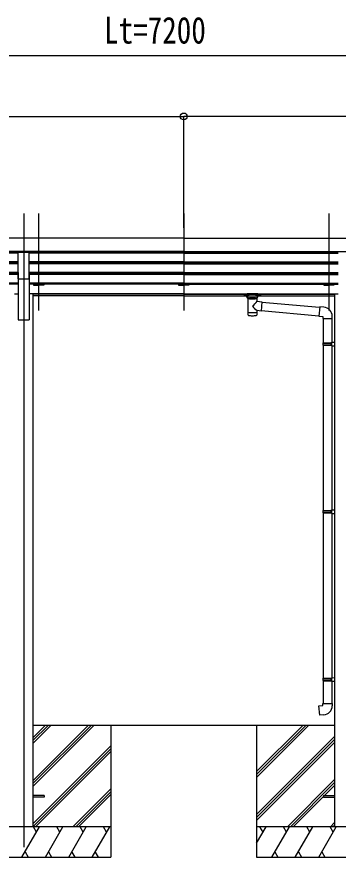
# Model space of a CAD drawing. Units: millimetres, scale not verified. Extents: x -16820 to 16820, y -11880 to 11880.
# Drawn here: x -4614 to -3027, y -6850 to -2705 of the extents above; entities that cross this region are included whole.
import ezdxf
from ezdxf.enums import TextEntityAlignment as Align

# ---------------------------------------------------------------- set-up
doc = ezdxf.new("R2010")
doc.units = ezdxf.units.MM
doc.header["$LTSCALE"] = 50
for name, color, linetype in [('0-3_YKK_11', 7, 'Continuous'), ('0-4_YKK_12', 2, 'Continuous'), ('0-5_YKK_13', 4, 'Continuous'), ('0-6_YKK_A1', 4, 'Continuous'), ('0-7_YKK_D', 6, 'Continuous')]:
    doc.layers.add(name, color=color, linetype=linetype)
doc.styles.add('ＭＳ ゴシック', font='')
doc.styles.get('ＭＳ ゴシック').set_extended_font_data('MS Gothic')

msp = doc.modelspace()

# ---------------------------------------------------------------- linework, layer by layer
at = {"layer": '0-3_YKK_11'}
msp.add_line((-3045.32, -6200.01), (-4534.52, -6200.01), dxfattribs=at)
at = {"layer": '0-4_YKK_12'}
for p, q in [((-4579.72, -3675.6), (-4579.72, -4153.12)), ((-4505.91, -3675.6), (-4505.91, -4153.12)), ((-3789.91, -3675.6), (-3789.91, -4153.12)), ((-3073.91, -3675.6), (-3073.91, -4153.12)), ((-4579.72, -4106.44), (-4579.72, -6800.01))]:
    msp.add_line(p, q, dxfattribs=at)
at = {"layer": '0-5_YKK_13'}
for p, q in [((-4607.22, -3997.44), (-4607.22, -3865.64)), ((-4607.22, -3865.64), (-4552.22, -3865.64)), ((-4552.22, -3997.44), (-4552.22, -3865.64)), ((-4607.22, -3997.44), (-4552.22, -3997.44)), ((-3493.21, -4075.67), (-3493.21, -4073.66)), ((-3477.71, -4086.28), (-3477.71, -4075.78)), ((-3472.06, -4093.85), (-3477.71, -4086.28)), ((-3476.76, -4074.06), (-3476.76, -4071.94)), ((-3424.67, -4071.94), (-3476.76, -4071.94)), ((-3476.76, -4074.06), (-3466.61, -4074.06)), ((-3473.62, -4093.28), (-3473.62, -4163.69)), ((-3472.05, -4093.86), (-3472.05, -4094.37)), ((-3465.3, -4089.63), (-3465.3, -4095.54)), ((-3465.3, -4089.63), (-3436.13, -4089.63)), ((-3465.3, -4089.63), (-3465.3, -4095.54)), ((-3436.13, -4089.63), (-3436.13, -4095.54)), ((-3436.13, -4089.63), (-3436.13, -4095.54)), ((-3434.82, -4074.06), (-3424.67, -4074.06)), ((-3429.38, -4094.37), (-3429.37, -4093.86)), ((-3429.36, -4093.85), (-3423.72, -4086.28)), ((-3427.82, -4108.31), (-3427.82, -4093.28)), ((-3424.67, -4074.06), (-3424.67, -4071.94)), ((-3423.71, -4086.28), (-3423.71, -4075.78)), ((-3408.21, -4075.67), (-3408.21, -4073.66)), ((-3427.81, -4108.31), (-3403.9, -4110.41)), ((-3403.9, -4110.41), (-3407.89, -4156.03)), ((-3404.06, -4112.3), (-3119.01, -4137.24)), ((-3404.04, -4112), (-3404.04, -4112)), ((-3098, -4137.07), (-3118.83, -4135.25)), ((-3473.62, -4163.69), (-3473.62, -4165.18)), ((-3473.62, -4165.18), (-3473.62, -4173.11)), ((-3427.82, -4163.69), (-3427.82, -4154.29)), ((-3427.82, -4165.18), (-3427.82, -4163.69)), ((-3427.82, -4173.11), (-3427.82, -4165.18)), ((-3407.89, -4156.03), (-3427.81, -4154.29)), ((-3407.9, -4156.03), (-3407.89, -4156.02)), ((-3407.72, -4154.14), (-3122.67, -4179.08)), ((-3056.92, -4192.81), (-3056.92, -4181.9)), ((-3102.92, -4192.81), (-3056.92, -4192.81)), ((-3100.92, -4192.81), (-3100.92, -4312.58)), ((-3058.92, -4192.81), (-3058.92, -4310.02)), ((-3060.92, -4310.08), (-3044.92, -4309.61)), ((-3060.92, -4312.08), (-3060.92, -4310.08)), ((-3044.92, -4309.61), (-3044.92, -4327.55)), ((-3102.92, -4314.58), (-3101.92, -4312.58)), ((-3102.92, -4314.58), (-3058.92, -4314.58)), ((-3102.92, -4314.58), (-3102.92, -4322.58)), ((-3102.92, -4322.58), (-3058.92, -4322.58)), ((-3102.92, -4322.58), (-3101.92, -4324.58)), ((-3101.92, -4312.58), (-3058.92, -4312.58)), ((-3101.92, -4324.58), (-3058.92, -4324.58)), ((-3100.92, -4324.58), (-3100.92, -5139.95)), ((-3063.4, -4314.58), (-3063.83, -4312.58)), ((-3060.92, -4312.08), (-3058.92, -4312.08)), ((-3060.92, -4327.08), (-3060.92, -4325.08)), ((-3060.92, -4327.08), (-3044.92, -4327.55)), ((-3058.92, -4327.14), (-3058.92, -5137.39)), ((-3060.92, -5137.45), (-3044.92, -5136.98)), ((-3060.92, -5139.45), (-3060.92, -5137.45)), ((-3060.92, -5139.45), (-3058.92, -5139.45)), ((-3044.92, -5136.98), (-3044.92, -5154.92)), ((-3102.92, -5141.95), (-3101.92, -5139.95)), ((-3102.92, -5141.95), (-3058.92, -5141.95)), ((-3102.92, -5141.95), (-3102.92, -5149.95)), ((-3102.92, -5149.95), (-3058.92, -5149.95)), ((-3102.92, -5149.95), (-3101.92, -5151.95)), ((-3101.92, -5139.95), (-3058.92, -5139.95)), ((-3101.92, -5151.95), (-3058.92, -5151.95)), ((-3100.92, -5151.95), (-3100.92, -5967.33)), ((-3063.4, -5141.95), (-3063.83, -5139.95)), ((-3060.92, -5154.45), (-3060.92, -5152.45)), ((-3060.92, -5154.45), (-3044.92, -5154.92)), ((-3058.92, -5154.51), (-3058.92, -5964.77)), ((-3102.92, -5969.33), (-3101.92, -5967.33)), ((-3101.92, -5967.33), (-3058.92, -5967.33)), ((-3063.4, -5969.33), (-3063.83, -5967.33)), ((-3060.92, -5964.83), (-3044.92, -5964.36)), ((-3060.92, -5966.83), (-3060.92, -5964.83)), ((-3060.92, -5966.83), (-3058.92, -5966.83)), ((-3058.92, -5967.33), (-3058.92, -5967.88)), ((-3102.92, -5969.33), (-3058.92, -5969.33)), ((-3102.92, -5969.33), (-3102.92, -5977.33)), ((-3102.92, -5977.33), (-3058.92, -5977.33)), ((-3102.92, -5977.33), (-3101.92, -5979.33)), ((-3101.92, -5979.33), (-3058.92, -5979.33)), ((-3100.92, -5979.33), (-3100.92, -6092.44)), ((-3060.92, -5981.83), (-3060.92, -5979.83)), ((-3060.92, -5981.83), (-3044.92, -5982.3)), ((-3058.92, -5981.89), (-3058.92, -6092.44)), ((-3102.92, -6092.44), (-3056.92, -6092.44)), ((-3102.92, -6102.44), (-3102.92, -6092.44)), ((-3056.92, -6092.44), (-3056.92, -6103.36)), ((-4479.52, -6545.45), (-4534.52, -6545.45)), ((-4479.52, -6545.45), (-4479.52, -6554.45)), ((-3099.92, -6545.45), (-3099.92, -6554.45)), ((-3099.92, -6545.45), (-3044.92, -6545.45)), ((-4479.52, -6554.45), (-4534.52, -6554.45)), ((-3099.92, -6554.45), (-3044.92, -6554.45))]:
    msp.add_line(p, q, dxfattribs=at)
for points in [[(-3465.3, -4095.54), (-3466.11, -4094.78), (-3466.56, -4094.37), (-3468.13, -4092.88), (-3468.54, -4092.48), (-3469.65, -4091.45), (-3470.19, -4090.98), (-3470.84, -4090.44), (-3472.02, -4089.53), (-3473.15, -4088.74), (-3474.21, -4088.08), (-3475.18, -4087.52), (-3476.01, -4087.08), (-3477.17, -4086.52), (-3477.71, -4086.27)], [(-3465.3, -4089.63), (-3463.53, -4091.46), (-3461.71, -4092.85)], [(-3461.71, -4092.85), (-3460.59, -4093.55), (-3459.44, -4094.18), (-3458.25, -4094.73), (-3457.04, -4095.2), (-3455.8, -4095.58), (-3454.54, -4095.88), (-3453.28, -4096.1), (-3452, -4096.23), (-3450.71, -4096.27), (-3449.43, -4096.23), (-3448.15, -4096.1), (-3446.88, -4095.88), (-3445.63, -4095.58), (-3444.39, -4095.2), (-3443.18, -4094.73), (-3441.99, -4094.18), (-3440.83, -4093.55), (-3439.71, -4092.85)], [(-3436.13, -4089.63), (-3437.9, -4091.46), (-3439.71, -4092.85)], [(-3436.13, -4095.54), (-3435.31, -4094.78), (-3434.87, -4094.37), (-3433.29, -4092.88), (-3432.88, -4092.48), (-3431.78, -4091.45), (-3431.24, -4090.98), (-3430.59, -4090.44), (-3429.41, -4089.53), (-3428.28, -4088.74), (-3427.21, -4088.08), (-3426.25, -4087.52), (-3425.41, -4087.08), (-3424.26, -4086.52), (-3423.72, -4086.27)], [(-3118.83, -4135.25), (-3122.84, -4181.07), (-3102.92, -4182.81), (-3102.92, -4192.81)], [(-3063.4, -4314.58), (-3063.4, -4322.58), (-3063.83, -4324.58)], [(-3060.92, -4325.08), (-3058.92, -4325.08), (-3058.92, -4312.08)], [(-3060.92, -5152.45), (-3058.92, -5152.45), (-3058.92, -5139.45)], [(-3063.4, -5141.95), (-3063.4, -5149.95), (-3063.83, -5151.95)], [(-3060.92, -5979.83), (-3058.92, -5979.83), (-3058.92, -5966.83)], [(-3063.4, -5969.33), (-3063.4, -5977.33), (-3063.83, -5979.33)], [(-3098, -6148.18), (-3118.83, -6150.01), (-3122.84, -6104.18), (-3102.92, -6102.44)]]:
    msp.add_lwpolyline(points, dxfattribs=at)
for centre, radius, start, end in [((-3530.91, -4032.82), 127.78, 308.87342, 323.78673), ((-3337.13, -4036.88), 148.36, 220.03306, 232.31976), ((-3101.92, -4181.9), 45, 0, 85), ((-3468.62, -4173.11), 5, 180, 259.32659), ((-3432.82, -4173.11), 5, 280.67342, 0), ((-3101.92, -6103.36), 45, 275, 0)]:
    msp.add_arc(centre, radius, start, end, dxfattribs=at)
for centre, major_axis, ratio, start_param, end_param in [((-3476.76, -4075.67), (16.45, 0), 0.098162, 1.5707963, 4.6543397), ((-3476.76, -4073.66), (-16.45, 0), 0.104529, 4.712389, 6.2831853), ((-3466.61, -4075.78), (11.11, 0), 0.152515, 1.5707963, 3.1415927), ((-3450.72, -4093.28), (22.9, 0), 0.130526, 2.9082195, 6.5147838), ((-3450.71, -4093.49), (-21.53, 0), 0.129428, 0.1297924, 3.0084543), ((-3434.82, -4075.78), (-11.11, 0), 0.152515, 3.1415927, 4.712389), ((-3424.67, -4073.66), (16.45, 0), 0.104529, 6.2831853, 7.8539816), ((-3424.67, -4075.67), (-16.45, 0), 0.098162, 1.6288456, 4.712389), ((-3450.72, -4160.7), (22.9, 0), 0.130526, 3.1415927, 6.2831853), ((-3450.72, -4176.32), (22.9, 0), 0.130526, 3.7473022, 5.6774759)]:
    msp.add_ellipse(centre, major_axis=major_axis, ratio=ratio, start_param=start_param, end_param=end_param, dxfattribs=at)
for centre, major_axis in [((-3485.71, -4075.69), (3, 0)), ((-3415.71, -4075.69), (-3, 0))]:
    msp.add_ellipse(centre, major_axis=major_axis, ratio=0.107858, dxfattribs=at)
at = {"layer": '0-6_YKK_A1'}
for p, q in [((-3789.71, -3796.6), (-7369.72, -3796.6)), ((-3790.11, -3796.6), (-210.12, -3796.6)), ((-3789.71, -3863.2), (-7369.73, -3863.2)), ((-4607.22, -3866.45), (-6552.22, -3866.45)), ((-4607.22, -3871), (-6552.22, -3871)), ((-3789.71, -3871), (-4552.23, -3871)), ((-3789.71, -3866.45), (-4552.22, -3866.45)), ((-4530.91, -3871), (-4530.91, -3866.56)), ((-4480.91, -3871), (-4480.91, -3866.56)), ((-3814.91, -3871), (-3814.91, -3866.56)), ((-3790.11, -3866.45), (-3027.62, -3866.45)), ((-3790.11, -3871), (-3027.62, -3871)), ((-3790.1, -3863.2), (-210.12, -3863.2)), ((-3764.91, -3871), (-3764.91, -3866.56)), ((-3098.91, -3871), (-3098.91, -3866.56)), ((-3048.91, -3871), (-3048.91, -3866.56)), ((-4607.22, -3912.87), (-6552.22, -3912.87)), ((-4607.22, -3914.37), (-6552.22, -3914.37)), ((-4607.22, -3918.69), (-6552.22, -3918.69)), ((-4607.22, -3923.57), (-6552.22, -3923.57)), ((-3789.71, -3923.57), (-4552.23, -3923.57)), ((-3789.71, -3912.87), (-4552.22, -3912.87)), ((-3789.71, -3914.37), (-4552.22, -3914.37)), ((-3789.71, -3918.69), (-4552.22, -3918.69)), ((-4530.91, -3923.57), (-4530.91, -3918.69)), ((-4480.91, -3923.57), (-4480.91, -3918.69)), ((-3814.91, -3923.57), (-3814.91, -3918.69)), ((-3790.11, -3912.87), (-3027.62, -3912.87)), ((-3790.11, -3914.37), (-3027.62, -3914.37)), ((-3790.11, -3918.69), (-3027.62, -3918.69)), ((-3790.11, -3923.57), (-3027.62, -3923.57)), ((-3764.91, -3923.57), (-3764.91, -3918.69)), ((-3098.91, -3923.57), (-3098.91, -3918.69)), ((-3048.91, -3923.57), (-3048.91, -3918.69)), ((-4607.22, -3965.45), (-6552.22, -3965.45)), ((-4607.22, -3966.95), (-6552.22, -3966.95)), ((-4607.22, -3971.26), (-6552.22, -3971.26)), ((-4607.22, -3976.15), (-6552.22, -3976.15)), ((-4607.22, -3965.55), (-4607.22, -4200.01)), ((-3789.71, -3976.15), (-4552.23, -3976.15)), ((-3789.71, -3965.45), (-4552.22, -3965.45)), ((-4552.22, -3965.55), (-4552.22, -4200.01)), ((-3789.71, -3966.95), (-4552.22, -3966.95)), ((-3789.71, -3971.26), (-4552.22, -3971.26)), ((-4530.91, -3976.15), (-4530.91, -3971.26)), ((-4480.91, -3976.15), (-4480.91, -3971.26)), ((-3814.91, -3976.15), (-3814.91, -3971.26)), ((-3790.11, -3965.45), (-3027.62, -3965.45)), ((-3790.11, -3966.95), (-3027.62, -3966.95)), ((-3790.11, -3971.26), (-3027.62, -3971.26)), ((-3790.11, -3976.15), (-3027.62, -3976.15)), ((-3764.91, -3976.15), (-3764.91, -3971.26)), ((-3098.91, -3976.15), (-3098.91, -3971.26)), ((-3048.91, -3976.15), (-3048.91, -3971.26)), ((-4607.22, -4018.03), (-6552.22, -4018.03)), ((-4607.22, -4019.53), (-6552.22, -4019.53)), ((-3789.71, -4018.03), (-4552.22, -4018.03)), ((-3789.71, -4019.53), (-4552.22, -4019.53)), ((-3790.11, -4018.03), (-3027.62, -4018.03)), ((-3790.11, -4019.53), (-3027.62, -4019.53)), ((-4607.22, -4023.84), (-6552.22, -4023.84)), ((-4607.22, -4024.2), (-5912.91, -4024.2)), ((-3789.71, -4023.84), (-4552.22, -4023.84)), ((-3814.71, -4024.2), (-4552.22, -4024.2)), ((-4530.91, -4023.84), (-4530.91, -4029.36)), ((-4530.91, -4023.84), (-4530.91, -4029.36)), ((-4530.91, -4029.36), (-4505.91, -4029.36)), ((-4480.91, -4029.36), (-4505.91, -4029.36)), ((-4480.91, -4023.84), (-4480.91, -4029.36)), ((-4480.91, -4023.84), (-4480.91, -4029.36)), ((-3814.91, -4023.84), (-3814.91, -4029.36)), ((-3814.91, -4023.84), (-3814.91, -4029.36)), ((-3814.91, -4029.36), (-3789.91, -4029.36)), ((-3790.11, -4023.84), (-3027.62, -4023.84)), ((-3764.91, -4029.36), (-3789.91, -4029.36)), ((-3765.11, -4024.2), (-3027.62, -4024.2)), ((-3764.91, -4023.84), (-3764.91, -4029.36)), ((-3764.91, -4023.84), (-3764.91, -4029.36)), ((-3098.91, -4023.84), (-3098.91, -4029.36)), ((-3098.91, -4023.84), (-3098.91, -4029.36)), ((-3098.91, -4029.36), (-3073.91, -4029.36)), ((-3048.91, -4029.36), (-3073.91, -4029.36)), ((-3048.91, -4023.84), (-3048.91, -4029.36)), ((-3048.91, -4023.84), (-3048.91, -4029.36)), ((-4624.92, -4071.01), (-4607.22, -4071.01)), ((-4534.52, -4071.01), (-4552.22, -4071.01)), ((-4534.52, -4071.01), (-4534.52, -6699.42)), ((-3789.71, -4071.43), (-4534.52, -4071.43)), ((-3789.71, -4072.84), (-4534.52, -4072.84)), ((-3789.71, -4080.52), (-4534.52, -4080.52)), ((-3790.11, -4071.43), (-3044.92, -4071.43)), ((-3790.11, -4072.84), (-3044.92, -4072.84)), ((-3790.11, -4080.52), (-3044.92, -4080.52)), ((-3044.92, -4071.01), (-3044.92, -6700.01)), ((-3044.92, -4071.01), (-3027.22, -4071.01)), ((-4607.22, -4200.01), (-4552.22, -4200.01)), ((-4534.52, -6289.3), (-4445.17, -6199.95)), ((-4534.52, -6275.15), (-4459.31, -6199.95)), ((-4534.52, -6261.01), (-4473.46, -6199.95)), ((-4534.52, -6289.3), (-4445.17, -6199.95)), ((-4534.52, -6275.15), (-4459.31, -6199.95)), ((-4534.52, -6261.01), (-4473.46, -6199.95)), ((-4534.52, -6501.43), (-4233.1, -6200.01)), ((-4534.52, -6487.29), (-4247.24, -6200.01)), ((-4534.52, -6473.14), (-4261.38, -6200.01)), ((-4534.52, -6501.43), (-4233.1, -6200.01)), ((-4534.52, -6487.29), (-4247.24, -6200.01)), ((-4534.52, -6473.14), (-4261.38, -6200.01)), ((-4149.92, -6200.01), (-4149.92, -6849.95)), ((-3429.92, -6442.19), (-3187.68, -6199.95)), ((-3429.92, -6428.04), (-3201.82, -6199.95)), ((-3429.92, -6456.33), (-3173.6, -6200.01)), ((-3429.92, -6200.01), (-3429.92, -6849.95)), ((-3429.92, -6640.17), (-3044.92, -6255.18)), ((-3429.92, -6654.32), (-3044.92, -6269.32)), ((-3429.92, -6668.46), (-3044.92, -6283.46)), ((-4534.52, -6685.27), (-4149.92, -6300.68)), ((-4534.52, -6685.27), (-4149.92, -6300.68)), ((-4534.52, -6699.42), (-4149.92, -6314.82)), ((-4534.52, -6699.42), (-4149.92, -6314.82)), ((-4520.91, -6699.95), (-4149.92, -6328.96)), ((-4520.91, -6699.95), (-4149.92, -6328.96)), ((-3277.56, -6699.95), (-3044.92, -6467.31)), ((-3263.42, -6699.95), (-3044.92, -6481.45)), ((-3094.78, -6545.45), (-3044.92, -6495.59)), ((-4337.06, -6699.95), (-4149.92, -6512.81)), ((-4322.92, -6699.95), (-4149.92, -6526.95)), ((-4308.78, -6699.95), (-4149.92, -6541.09)), ((-3249.28, -6699.95), (-3099.92, -6550.59)), ((-4149.92, -6699.95), (-5009.92, -6699.95)), ((-4588.18, -6849.95), (-4501.58, -6699.95)), ((-4516.58, -6725.93), (-4531.58, -6699.95)), ((-4472.71, -6849.95), (-4386.11, -6699.95)), ((-4401.11, -6725.93), (-4416.11, -6699.95)), ((-4357.24, -6849.95), (-4270.64, -6699.95)), ((-4286.12, -6726.75), (-4301.59, -6699.95)), ((-4241.77, -6849.95), (-4155.17, -6699.95)), ((-4170.65, -6726.75), (-4186.12, -6699.95)), ((-2569.92, -6699.95), (-3429.92, -6699.95)), ((-3429.92, -6780.43), (-3383.46, -6699.95)), ((-3398.46, -6725.93), (-3413.46, -6699.95)), ((-3354.59, -6849.95), (-3267.99, -6699.95)), ((-3282.99, -6725.93), (-3297.99, -6699.95)), ((-3239.12, -6849.95), (-3152.52, -6699.95)), ((-3167.52, -6725.93), (-3182.52, -6699.95)), ((-3123.65, -6849.95), (-3037.05, -6699.95)), ((-3052.05, -6725.93), (-3067.05, -6699.95)), ((-3065.43, -6699.95), (-3044.92, -6679.44)), ((-3051.29, -6699.95), (-3044.92, -6693.58)), ((-4573.18, -6823.97), (-4558.18, -6849.95)), ((-4457.72, -6823.97), (-4442.72, -6849.95)), ((-4342.72, -6824.79), (-4328.2, -6849.95)), ((-4227.25, -6824.79), (-4212.73, -6849.95)), ((-3339.59, -6823.97), (-3324.59, -6849.95)), ((-3224.12, -6823.97), (-3209.13, -6849.95)), ((-3108.65, -6823.97), (-3093.66, -6849.95)), ((-5009.92, -6849.95), (-4149.92, -6849.95)), ((-3429.92, -6849.95), (-2569.92, -6849.95))]:
    msp.add_line(p, q, dxfattribs=at)
at = {"layer": '0-7_YKK_D'}
for p, q in [((-7189.92, -2896.59), (-389.92, -2896.59)), ((-7369.92, -3196.59), (-3789.91, -3196.59)), ((-3789.91, -3746.6), (-3789.91, -3195.59)), ((-3789.91, -3746.6), (-3789.91, -3195.59)), ((-209.92, -3196.59), (-3789.91, -3196.59))]:
    msp.add_line(p, q, dxfattribs=at)
msp.add_circle((-3789.91, -3196.59), 17, dxfattribs=at)
msp.add_circle((-3789.91, -3196.59), 17, dxfattribs=at)

# ---------------------------------------------------------------- texts
at = {"layer": '0-7_YKK_D', "style": 'ＭＳ ゴシック', "width": 0.8}
msp.add_text('Lt=7200', height=132, dxfattribs=at).set_placement((-4183.52, -2876.59), align=Align.BOTTOM_LEFT)

doc.saveas('drawing.dxf')
